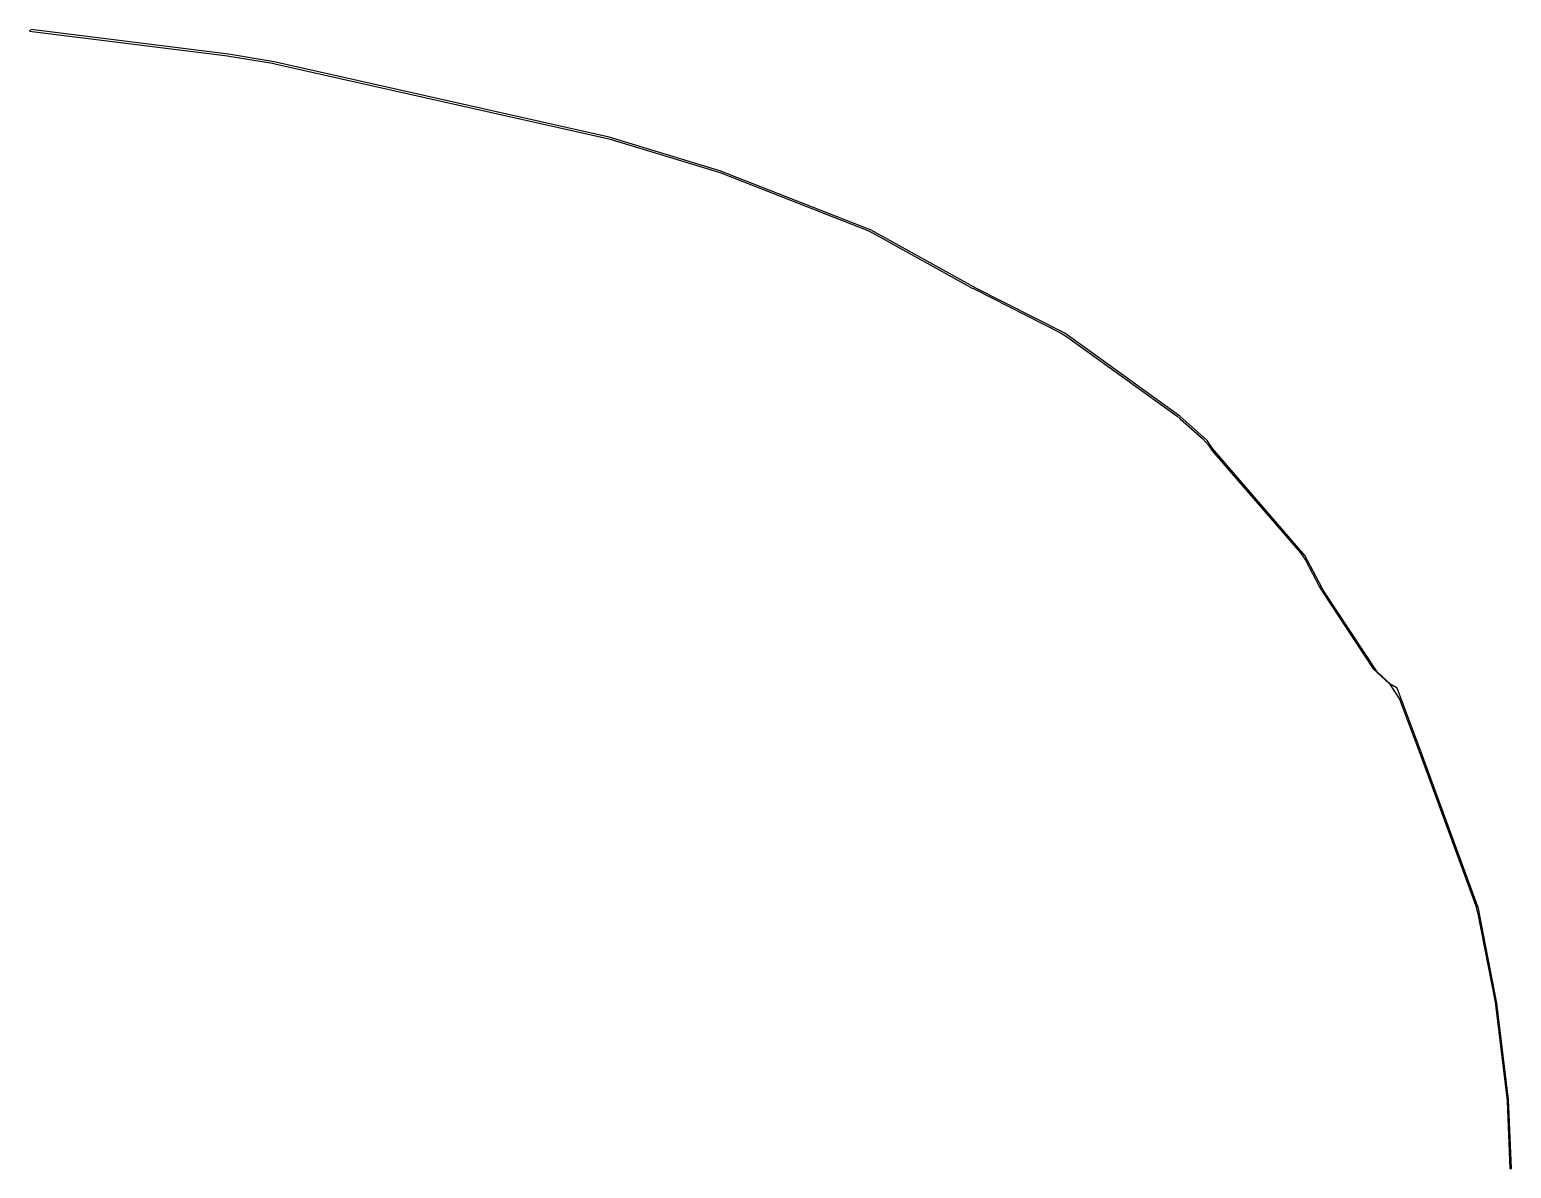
# Model space of a CAD drawing. Header units: metres. Extents: x 15.1 to 33.3, y 0.5 to 14.5.
import ezdxf

# ---------------------------------------------------------------- set-up
doc = ezdxf.new("R2010")
doc.units = ezdxf.units.M

msp = doc.modelspace()

# ---------------------------------------------------------------- linework, layer by layer
for p, q in [((15.1553, 14.4623), (15.1373, 14.4444)), ((15.1373, 14.4444), (17.5662, 14.1412)), ((17.5785, 14.1598), (15.1553, 14.4623)), ((17.5662, 14.1412), (17.5855, 14.1384)), ((18.1374, 14.0673), (17.5785, 14.1598)), ((17.5855, 14.1384), (18.1195, 14.05)), ((18.1195, 14.05), (18.1471, 14.0447)), ((22.2525, 13.1419), (18.1374, 14.0673)), ((18.1471, 14.0447), (22.2298, 13.1265)), ((22.2298, 13.1265), (22.2646, 13.1173)), ((23.6111, 12.7298), (22.2525, 13.1419)), ((22.2646, 13.1173), (23.5861, 12.7164)), ((23.5861, 12.7164), (23.6227, 12.7038)), ((25.4665, 12.0025), (23.6111, 12.7298)), ((23.6227, 12.7038), (25.4279, 11.9962)), ((25.4279, 11.9962), (25.4862, 11.9687)), ((26.7229, 11.3075), (25.4665, 12.0025)), ((25.4862, 11.9687), (26.7094, 11.2921)), ((26.7094, 11.2921), (26.7323, 11.28)), ((26.7381, 11.2995), (26.7229, 11.3075)), ((26.7323, 11.28), (27.8023, 10.7362)), ((27.8464, 10.7362), (26.7381, 11.2995)), ((27.8023, 10.7362), (27.8665, 10.6971)), ((29.2566, 9.72139), (27.8464, 10.7362)), ((27.8665, 10.6971), (29.2232, 9.72079)), ((29.2232, 9.72079), (29.2634, 9.68852)), ((29.5931, 9.42087), (29.2566, 9.72139)), ((29.2634, 9.68852), (29.5356, 9.44537)), ((29.5356, 9.44537), (29.6082, 9.3643)), ((29.6075, 9.39603), (29.5931, 9.42087)), ((29.66, 9.3223), (29.6075, 9.39603)), ((29.6082, 9.3643), (29.6596, 9.29211)), ((29.6596, 9.29211), (30.7386, 8.04103)), ((30.7911, 8.01071), (29.66, 9.3223)), ((30.7386, 8.04103), (30.8004, 7.95061)), ((30.9951, 7.62593), (30.7911, 8.01071)), ((30.8004, 7.95061), (30.9722, 7.62662)), ((30.9722, 7.62662), (31.0085, 7.56537)), ((31.0188, 7.58611), (30.9951, 7.62593)), ((31.0085, 7.56537), (31.6299, 6.6212)), ((31.6787, 6.5834), (31.0188, 7.58611)), ((31.6299, 6.6212), (31.8303, 6.43385)), ((31.8468, 6.42625), (31.6787, 6.5834)), ((31.8303, 6.43385), (31.9542, 6.2485)), ((31.9254, 6.38177), (31.8468, 6.42625)), ((32.2094, 5.62753), (31.9254, 6.38177)), ((31.9542, 6.2485), (32.1914, 5.61826)), ((32.1914, 5.61826), (32.8915, 3.71045)), ((32.9245, 3.67882), (32.2094, 5.62753)), ((32.8915, 3.71045), (32.9126, 3.63487)), ((32.9867, 3.3578), (32.9245, 3.67882)), ((32.9126, 3.63487), (33.1266, 2.53062)), ((33.1495, 2.51715), (32.9867, 3.3578)), ((33.1266, 2.53062), (33.1319, 2.49689)), ((33.1319, 2.49689), (33.2716, 1.35512)), ((33.2939, 1.33673), (33.1495, 2.51715)), ((33.2716, 1.35512), (33.2748, 1.31488)), ((33.2748, 1.31488), (33.3073, 0.49001)), ((33.3273, 0.49001), (33.2939, 1.33673)), ((33.3073, 0.49001), (33.3273, 0.49001))]:
    msp.add_line(p, q)

doc.saveas('drawing.dxf')
